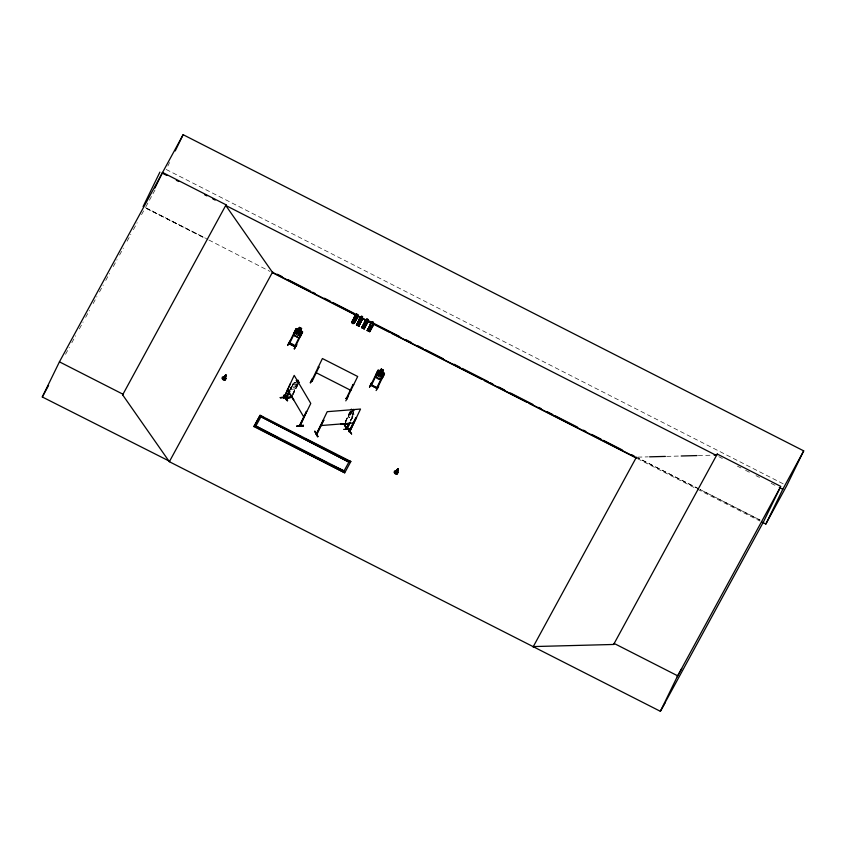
<?xml version="1.0" encoding="UTF-8"?>
<svg xmlns="http://www.w3.org/2000/svg" width="846" height="846" viewBox="0 0 846 846"><rect width="100%" height="100%" fill="white"/><g stroke="black" fill="none" stroke-linecap="round" stroke-linejoin="round"><path stroke-width="0.63" stroke-dasharray="4.23 3.17" d="M290.781 389.498L291.024 387.796M349.028 413.8L348.467 416.042L350.582 420.113M349.112 413.8L348.478 416.042L350.593 420.007M167.868 165.985L169.56 162.506M289.713 389.911L291.405 386.432M289.84 390.091L293.192 383.227L295.497 382.381M290.992 387.87L294.154 382.582M290.252 389.826L293.076 384.031L290.379 390.006M296.576 383.809L295.54 385.935L293.699 386.199L295.254 383.005L297.094 382.741M292.769 393.739L298.078 382.604M292.896 393.919L297.411 384.644M292.748 394.818L297.834 384.38M292.864 394.997L297.951 384.57M290.77 389.488L295.413 388.832L299.146 382.424M345.157 421.816L351.28 409.21M345.38 421.805L351.376 409.295M345.401 422.291L350.487 411.854M344.491 424.597L350.709 411.854M351.217 411.219L349.937 415.587L350.752 417.205L351.851 416.697L353.406 413.504L354.083 410.363M354.21 410.363L353.374 412.065L353.882 414.403L350.604 421.192M350.36 420.716L353.406 414.91L350.826 421.181M350.582 420.705L353.406 414.91M352.444 410.447L353.945 414.403L351.64 419.003M65.544 354.284L69.309 347.357M71.825 342.746L75.59 335.82M79.365 328.893L83.13 321.977M85.647 317.356L89.412 310.429M93.187 303.513L96.952 296.586M99.468 291.965L103.233 285.049M105.75 280.428L109.515 273.512M113.29 266.585L117.055 259.659M119.572 255.048L123.336 248.121M127.101 241.195L130.876 234.268M133.393 229.657L137.158 222.731M141.557 214.651L144.698 208.888M145.882 206.741L155.104 189.8M350.498 420.113L351.682 418.939M296.523 385.797L294.873 387.309L293.033 387.574L292.716 386.347L294.271 383.153L295.54 382.434L294.154 382.635M293.076 384.031L292.536 384.116L293.202 384.211M292.441 384.898L298.363 384.063M637.736 457.136L648.269 456.861M666.711 456.375L679.877 456.026M698.32 455.55L711.486 455.201M146.506 208.328L207.714 239.418M208.888 240.021L270.033 271.429M698.807 488.861L637.598 457.771L698.764 488.935M760.015 519.952L699.98 489.464L759.93 520.1M166.176 169.464L783.206 483.838M718.846 456.692L722.325 458.469M737.448 466.167L740.937 467.944M745.58 470.313L751.396 473.274M756.049 475.653L759.539 477.43M771.171 483.352L775.814 485.72M145.406 207.577L205.398 238.138M146.443 208.465L205.261 238.435M637.472 458.638L696.353 488.639M697.527 489.242L759.951 521.041M296.904 387.024L295.36 388.758M350.477 410.828L353.089 416.031M352.169 411.019L350.614 414.212L351.418 415.83L352.972 412.637L352.169 411.019"/><path stroke-width="1.27" d="M290.019 394.553L293.604 399.735M298.659 331.621L297.559 329.358L297.961 332.002L295.55 333.324L298.236 332.615L299.294 335.238L298.85 332.478L301.187 331.209L298.649 331.59M380.414 373.541L379.399 371.056L379.801 373.699L377.39 375.021L380.076 374.313L381.144 376.935L380.689 374.175L383.026 372.906L380.499 373.319M349.927 431.111L349.102 431.64L349.789 431.608L360.523 409.041L327.222 411.685L316.362 434.231L316.996 434.178L323.669 420.092L316.425 434.231L317.06 434.21L317.303 433.67L316.647 433.755M358.017 324.515L358.133 324.177M363.865 326.831L363.315 327.19L363.865 326.873M363.717 326.63L363.706 327.127M368.824 329.993L369.353 329.697M369.036 330.025L369.068 329.475M300.647 330.247L302.593 331.981L300.351 336.581L298.786 337.903L293.689 335.302L293.869 333.218M375.613 376.978L375.793 374.947M353.691 321.755L353.237 322.083M343.994 424.068L346.67 429.356L346.966 428.362M350.255 422.344L346.892 429.356L344.216 423.582L344.798 424.132M344.544 424.639L344.269 423.677M347.167 428.827L346.352 428.785L349.229 423.032M353.459 321.85L353.797 321.607M358.27 324.145L358.429 324.039M225.385 378.775L225.745 375.032L222.91 378.151L223.556 379.071L225.237 379.177L224.116 377.58L222.91 378.151M397.409 472.755L397.768 469.001L395.114 472.607L397.26 473.147L397.948 469.118M297.083 426.384C316.457 424.851 283.759 427.272 303.28 425.327M225.237 379.177L225.554 375.116M397.26 473.147L397.969 469.192M343.613 429.387L350.159 429.038M225.205 378.289L225.924 375.148M291.68 397.123C281.432 399.894 288.116 397.81 289.808 391.159M289.692 390.979L286.001 397.514L286.604 397.419M291.278 397.409L291.923 396.615L291.711 397.377L285.98 398.244L286.614 397.112L280.079 397.641L291.796 397.303M224.793 379.389L225.924 375.286M396.816 473.358L397.948 469.255L395.114 472.607M316.372 434.009L316.573 433.522M348.996 431.46L356.399 417.49L349.694 431.65L348.996 431.46L349.62 431.407M350.001 431.122L349.239 430.952L349.863 430.9M394.934 472.121L397.673 469.001L395.082 471.719M224.179 379.346L225.755 375.317M396.203 473.316L397.779 469.287M225.11 376.925L225.85 375.074M397.134 470.905L397.874 469.044M352.645 321.702L354.548 317.028M357.424 324.145L359.328 319.46A1.65 1.29 28.6 0 1 360.491 317.842L361.231 316.404M362.754 326.852L364.658 322.178M368.264 329.665L370.167 324.98M169.676 461.303L42.3 396.975L59.432 361.845L183.127 134.694L803.7 450.876L786.748 485.636L765.842 524.044L762.299 522.236M143.09 206.593L159.905 172.119M154.934 188.045L162.538 172.447L226.062 204.817L225.745 205.462L272.454 272.306L636.181 457.623M175.217 150.926L183.127 134.694M664.935 703.111L660.356 711.306L169.348 461.705L122.638 394.86L122.956 394.215L59.432 361.845M226.146 378.374C223.926 384.771 218.49 372.917 226.051 378.289M225.025 380.161L222.223 378.68M289.85 341.319L287.746 345.179M288.761 343.592C288.549 341.731 296.185 345.496 295.328 346.892L288.782 343.55L296.111 328.629L298.617 329.221L299.452 327.508M293.922 333.292L296.174 328.692M295.645 329.506L296.237 329.813L289.469 343.677M298.575 329.126L299.41 327.413L301.578 328.523L300.742 330.226M350.836 461.525L344.724 472.808L253.969 426.574L260.092 415.291L350.836 461.525L349.557 460.869L343.645 471.719M260.092 415.291L253.969 426.574M255.46 426.796L261.372 415.936L263.508 417.575M294.715 346.606L295.074 345.898M294.672 346.574L301.514 332.499L302.043 332.943M296.83 344.914L294.429 348.615M295.233 346.86L302.54 331.928L297.073 328.491M280.396 397.652L286.297 397.112M283.78 397.906L294.197 375.381L310.778 403.436L299.875 425.792L299.537 425.284L300.15 424.84L300.119 425.834L306.59 411.399L299.59 425.316M283.844 398.233L290.284 383.809M289.142 391.064L285.779 397.958M289.269 391.243L285.959 398.212M297.464 381.366L297.739 380.795L296.565 380.964M298.691 381.98L297.38 382.17L298.268 380.34L296.29 380.626M292.325 395.082L291.532 397.112M293.668 399.524L290.273 394.564M312.565 378.733L310.493 382.529M311.92 380.235L311.561 380.964L322.411 358.535L357.689 376.502L346.691 398.868C344.967 397.588 348.319 397.906 346.754 398.868M311.571 380.943L312.174 381.229L318.963 367.143L318.371 366.836L318.963 367.143M306.59 411.399L299.844 425.824M357.604 316.002C357.636 319.756 351.999 326.503 352.063 322.337L353.924 323.288C366.921 301.536 344.819 338.294 357.805 316.193M356.6 313.866L355.711 315.41A1.65 1.29 28.6 0 0 354.527 317.081M353.374 322.918L353.861 321.903L353.194 321.565L352.697 322.58M303.27 425.284L303.302 425.866M356.6 318.138A1.65 1.29 28.6 0 0 357.192 316.161L357.869 314.511M362.913 318.805L360.396 317.546L356.6 324.896M357.477 325.012L357.964 323.997L358.641 324.335L358.144 325.35M362.585 318.625L358.884 326.154L359.116 325.329L358.704 325.721L356.906 324.198L356.61 324.801L357.107 325.255L358.863 322.104M364.087 328.703L368.2 321.173L364.214 328.861L361.887 327.582L362.236 326.916L362.173 327.487L364.436 328.037L364.256 328.861M364.552 322.707L366.762 323.828M361.707 327.592L366.001 320.052L361.75 327.614M363.473 328.068L363.97 327.053L363.294 326.704L362.797 327.719M366.709 323.288A1.65 1.29 28.6 0 0 367.291 321.311L367.978 319.661M317.821 436.748L314.839 431.238L317.557 436.769M316.319 434.051L323.669 420.092M367.693 330.638L367.746 329.729L367.682 330.289L369.956 330.849L369.765 331.674L373.721 323.986L369.723 331.674M370.4 325.308C359.783 343.36 379.917 307.648 367.397 330.395M372.388 321.766L371.331 323.373A1.65 1.29 28.6 0 0 370.136 325.033M368.983 330.871L369.48 329.855L368.803 329.517L368.317 330.532M346.247 398.614L353.046 384.507L353.639 384.814L353.046 384.507M345.803 400.867L348.129 396.499M340.885 424.142L347.473 423.719L341.033 423.846M344.248 423.571L344.026 424.132M346.871 429.239L344.47 423.56L344.174 424.555M344.523 424.66L344.756 424.079M353.004 409.887L353.29 409.316L353.808 410.352M346.638 428.774L349.451 423.021M350.033 422.344L346.553 429.25M371.383 382.9L369.586 386.886M383.915 372.726L378.923 370.188L377.929 370.368L370.675 385.332L370.971 384.57M375.772 374.99L378.014 370.389M371.288 385.596L378.077 371.51L377.485 371.204M349.102 431.64L355.838 417.543M377.951 370.326L380.467 370.918L381.25 369.11L383.428 370.22L382.466 371.997L383.27 373.118L381.715 376.311L379.96 377.126L377.94 376.089L377.517 374.175L379.082 370.982L380.436 370.96L381.303 369.205M351.45 433.829L348.309 428.573L351.65 434.051M376.565 388.303L383.365 374.196L383.883 374.641M376.1 390.556L378.68 386.664M376.671 388.103L377.485 387.912L377.168 388.589L384.38 373.625M344.724 472.808L254.181 426.141M398.159 472.343C395.378 478.751 391.169 466.77 398.064 472.269M397.197 474.13L394.247 472.65M613.646 644.462L614.143 643.446L677.667 675.817L780.773 486.408L717.249 454.048L613.646 644.462L533.308 646.577M717.249 454.048L716.763 455.063L714.119 455.127M677.667 675.817L660.356 711.306L763.462 521.897L779.24 489.57M765.842 524.044L782.793 489.274L803.7 450.876M310.313 382.741L312.555 378.638M310.397 382.826L312.671 378.437M312.174 381.229L311.836 380.235M311.688 380.34L312.354 380.859M346.12 398.551L346.923 398.752M42.3 396.975L48.582 385.438M122.638 394.86L226.062 204.817M169.348 461.705L272.698 271.862M287.64 345.485L289.945 341.128M288.782 343.55L295.402 346.744M294.26 348.859L296.629 344.502L294.334 348.838M355.891 314.902L351.598 322.442L355.838 315.029L352.211 322.654M355.119 317.345L351.904 322.601L355.838 315.029M356.356 314.109L357.837 314.575M352.317 322.802L355.172 317.546M353.702 321.512L353.205 322.04M353.861 321.903L353.152 321.628M353.374 323.341L356.229 318.075M353.66 323.479L357.372 315.97M356.557 324.875L360.671 317.335M360.83 317.758L356.674 325.033L360.798 317.726M357.086 325.234L359.328 320.824M358.609 324.399L357.932 324.06M362.5 318.582L358.175 325.795L360.438 321.554M358.926 326.154L361.411 320.518A1.65 1.29 28.6 0 0 361.961 318.593L362.585 316.764M358.144 325.763L362.786 318.635M358.577 325.974L362.881 318.466M362.173 327.836L366.128 320.444M365.335 322.717L362.437 327.973L365.229 322.495M363.97 327.053L363.262 326.778M365.197 325.34L366.339 323.225M367.788 321.29L363.769 328.629L367.259 322.347M363.907 328.703L367.481 321.12M367.206 330.384L369.924 326.397M370.167 326.355L367.925 330.754L370.273 326.577M369.48 329.855L368.771 329.58M367.45 330.331L369.66 331.452L368.993 331.294L371.278 327.085M369.332 331.452L373.234 323.881L369.628 331.516M369.427 331.516L373.752 324.325M375.687 374.958L375.529 376.999C380.668 381.842 382.72 378.765 384.465 373.636L382.593 371.923M369.49 387.182L371.806 382.815M370.802 384.708L376.904 387.616M381.25 369.11L383.428 370.22M533.065 647.021L636.425 457.178M223.556 379.071L225.66 375.264M395.579 473.041L397.683 469.244M677.17 676.821L681.749 668.636M354.114 322.453L356.631 318.085M358.894 324.885L361.411 320.518M364.224 327.603L366.741 323.235M369.734 330.416L372.251 326.038A1.65 1.29 28.6 0 0 372.8 324.113L373.488 322.474L372.557 321.797M224.116 377.58L225.745 375.032M396.679 470.704L397.768 469.001M366.561 319.111L365.821 320.56A1.65 1.29 28.6 0 0 364.626 322.231M223.09 378.638L225.586 375.201M223.503 377.538L225.649 375.021L223.058 377.75M314.818 431.249L318.011 436.483M382.159 378.183L380.605 379.516L375.635 376.925M340.885 424.047L347.315 423.899M299.78 424.777L300.15 425.337M361.2 316.457L361.75 316.224M311.518 380.711L312.259 381.081M366.667 319.069L367.629 319.217M372.187 321.882L372.79 321.776M286.022 397.451L291.31 397.038M316.52 433.501L317.197 433.49M356.367 324.864L358.82 325.932M346.342 398.424L346.849 398.688M295.476 346.352L289.649 343.159L289.385 343.899M297.982 383.492L298.395 383.227M291.955 396.869L291.384 396.901M296.375 380.732L298.215 380.457M297.337 382.117L299.146 382.424M323.214 420.325L323.775 420.272M355.955 417.723L356.515 417.681M296.904 426.109L303.185 425.612M320.444 425.591L353.744 422.947M649.591 456.829L665.39 456.417M681.199 455.994L696.998 455.582M344.47 424.301L346.86 428.816M298.596 329.263L297.232 329.284L295.677 332.478L296.089 334.392L298.12 335.428L299.875 334.614L301.43 331.421L300.626 330.289L301.557 328.565L299.389 327.455M371.108 326.736L371.394 326.218M395.526 471.508L396.14 471.55M360.682 317.684L272.38 272.634M371.373 385.057L377.263 388.028M361.919 316.309L362.553 316.827M360.005 321.131L360.597 321.152L359.962 321.226M346.374 398.043L346.955 398.339M162.221 173.102L166.926 175.503M176.338 180.293L178.696 181.488M204.573 194.675L206.921 195.87M212.811 198.873L215.159 200.068M225.745 205.462L716.52 455.508M779.303 487.497L782.793 489.274M277.403 274.263L282.109 276.653M288 279.656L310.366 291.056M312.713 292.251L315.072 293.446M324.483 298.247L330.374 301.25M332.732 302.445L355.087 313.845M369.216 321.036L371.574 322.241M373.921 323.436L399.82 336.634M405.71 339.627L411.59 342.63M417.48 345.623L423.36 348.626M425.718 349.821L443.378 358.82M453.974 364.214L459.854 367.217M462.212 368.412L488.11 381.609M490.458 382.804L492.816 384.01M498.696 387.003L504.586 390.006M510.466 392.999L532.832 404.399M538.722 407.402L541.07 408.597M546.96 411.6L552.85 414.593M555.198 415.798L577.564 427.188M583.454 430.191L585.802 431.386M591.692 434.389L601.104 439.18M603.462 440.385L622.296 449.977M631.708 454.778L634.066 455.973M363.071 318.836L365.419 320.031M367.777 321.237L388.98 332.034M391.328 333.229L482.009 379.431M484.367 380.637L526.762 402.241M529.12 403.436L636.287 458.035M293.795 335.228L298.786 337.776M370.929 384.803L371.489 384.856M377.105 388.557L370.664 385.067L377.242 388.451M315.632 372.441L350.9 390.408M265.866 418.77L288.2 430.149M290.559 431.354L299.96 436.145M305.84 439.137L336.412 454.714M338.76 455.909L348.171 460.7M278.027 437.816L255.894 426.003L344.079 470.936L332.108 465.374M283.896 440.819L289.776 443.812M292.134 445.007L314.469 456.396M316.827 457.591L326.228 462.381M361.908 327.592L365.937 320.169M367.661 319.164L367.947 319.714M298.649 381.927L299.072 382.455M287.407 389.287L304 417.342M352.518 410.331L351.28 409.21L351.989 409.527M298.321 329.834L296.766 333.028L298.786 334.054L300.341 330.86L298.321 329.834M299.653 328.015L299.378 328.586L300.679 329.253L300.954 328.682L299.653 328.015M260.938 416.729L348.912 462.096L260.938 416.729M284.108 395.23C285.239 400.581 291.267 404.504 284.087 395.23M352.539 321.025L352.243 321.628L354.453 322.749L354.738 322.146L354.337 322.538L352.539 321.025M357.319 323.458L357.023 324.06L359.222 325.181L359.518 324.578L357.245 324.029L357.319 323.458M360.269 318.085L362.416 319.333L360.269 318.085M362.638 326.165L362.342 326.778L364.552 327.899L364.848 327.296L362.574 326.736L362.638 326.165M368.147 328.978L367.862 329.58L370.062 330.701L370.358 330.099L368.084 329.549L368.147 328.978M380.161 371.531L378.606 374.725L380.626 375.761L382.191 372.557L380.161 371.531M381.493 369.723L381.218 370.294L382.519 370.95L382.804 370.379L381.493 369.723M283.96 395.452L287.513 400.687L283.928 395.473"/></g></svg>
